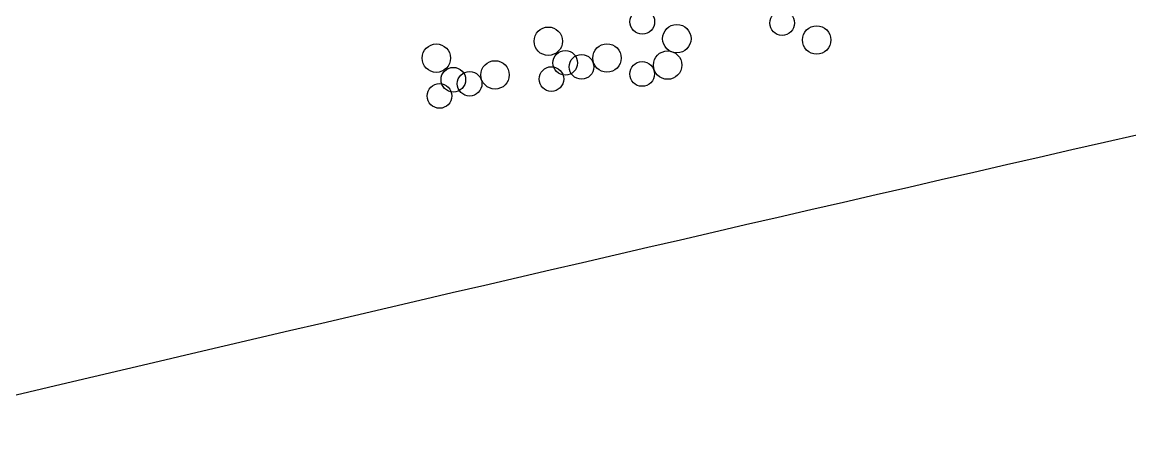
# Model space of a CAD drawing. Header units: millimetres. Extents: x 441156 to 441876, y 4514765 to 4515211.
# Drawn here: x 441717.2 to 441718.585, y 4514835.832 to 4514836.351 of the extents above; entities that cross this region are included whole.
import ezdxf

# ---------------------------------------------------------------- set-up
doc = ezdxf.new("R2010")
doc.units = ezdxf.units.MM
doc.layers.add('01_piscinas', color=254, linetype='Continuous')

msp = doc.modelspace()

# ---------------------------------------------------------------- linework, layer by layer
at = {"layer": '01_piscinas', "elevation": 0.00000131}
msp.add_lwpolyline([(441716.96349387, 4514835.83174273, -0.0058147586), (441722.18942483, 4514837.00261362, -0.0069540546), (441725.73113012, 4514837.58702849)], format="xyb", dxfattribs=at)
at = {"layer": '01_piscinas'}
for centre, radius in [((441717.97510528, 4514836.35176612, 0.00000053), 0.01541533), ((441718.14993578, 4514836.35016485, 0.00000053), 0.01541533), ((441717.85749265, 4514836.32748505, 0.00000053), 0.01775907), ((441718.01829299, 4514836.3306819, 0.00000053), 0.01775907), ((441718.19312349, 4514836.32908063, 0.00000053), 0.01775907), ((441717.71755731, 4514836.30637047, 0.00000053), 0.01775907), ((441717.93090548, 4514836.30653276, 0.00000053), 0.01775907), ((441717.87870715, 4514836.30046701, 0.00000053), 0.01541533), ((441717.89906826, 4514836.29543882, 0.00000053), 0.01541533), ((441718.00670326, 4514836.29765566, 0.00000053), 0.01775907), ((441717.79097014, 4514836.28541818, 0.00000053), 0.01775907), ((441717.8614524, 4514836.28020236, 0.00000053), 0.01541533), ((441717.97486604, 4514836.28656173, 0.00000053), 0.01541533), ((441717.7387718, 4514836.27935243, 0.00000053), 0.01541533), ((441717.75913292, 4514836.27432424, 0.00000053), 0.01541533), ((441717.72151706, 4514836.25908778, 0.00000053), 0.01541533)]:
    msp.add_circle(centre, radius, dxfattribs=at)

doc.saveas('drawing.dxf')
